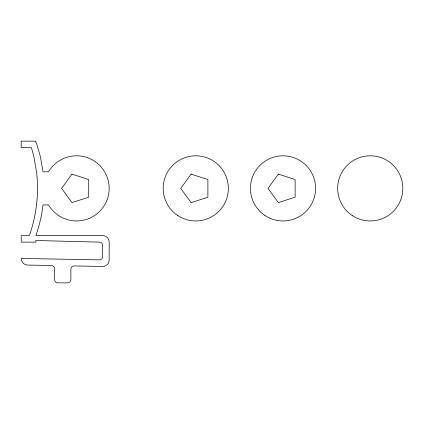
<?xml version="1.0" encoding="UTF-8"?>
<svg xmlns="http://www.w3.org/2000/svg" width="424" height="424" viewBox="0 0 424 424"><rect width="100%" height="100%" fill="white"/><g stroke="black" fill="none" stroke-linecap="round" stroke-linejoin="round"><path stroke-width="0.64" d="M36.581 204.4L35.441 212.35A141.081 141.081 0 0 1 29.346 235.622L21.2 235.622L21.2 242.136L35.86 242.136L35.86 240.509L99.396 242.136A3.26 3.26 0 0 1 102.656 245.395L102.656 256.621A3.26 3.26 0 0 1 99.338 259.875L21.2 258.428A6.641 6.641 0 0 0 27.719 265.069L51.336 265.504A3.318 3.318 0 0 1 54.595 268.821L54.595 279.607A3.26 3.26 0 0 0 57.855 282.866L67.628 282.866A3.26 3.26 0 0 0 70.888 279.607L70.888 269.123A3.201 3.201 0 0 1 74.147 265.928L102.656 266.452A6.397 6.397 0 0 0 109.169 260.055L109.169 242.136A6.519 6.519 0 0 0 102.656 235.622L35.86 235.622A141.081 141.081 0 0 0 41.955 212.35L43.02 204.935L48.548 204.935L49.078 205.836A32.584 32.584 0 0 0 104.097 205.836L105.141 204.077A32.584 32.584 0 0 0 105.141 172.679L104.097 170.92A32.584 32.584 0 0 0 49.078 170.92L48.548 171.821L43.02 171.821L40.37 156.536L36.39 142.761L35.86 142.761L35.86 141.134L21.2 141.134L21.2 147.653L31.456 147.653L33.851 156.536L36.581 172.356A141.081 141.081 0 0 1 36.581 204.4M71.958 174.126L61.602 188.378L71.958 202.63L88.717 197.187L88.717 179.569L71.958 174.126M191.129 174.126L180.772 188.378L191.129 202.63L207.887 197.187L207.887 179.569L191.129 174.126M278.372 174.126L268.016 188.378L278.372 202.63L295.131 197.187L295.131 179.569L278.372 174.126M352.217 215.514A32.584 32.584 0 0 0 402.763 190.424A32.584 32.584 0 0 0 355.757 159.196A32.584 32.584 0 0 0 352.217 215.514M264.974 215.514A32.584 32.584 0 0 0 315.52 190.424A32.584 32.584 0 0 0 268.514 159.196A32.584 32.584 0 0 0 264.974 215.514M177.73 215.514A32.584 32.584 0 0 0 228.276 190.424A32.584 32.584 0 0 0 181.276 159.196A32.584 32.584 0 0 0 177.73 215.514"/></g></svg>
